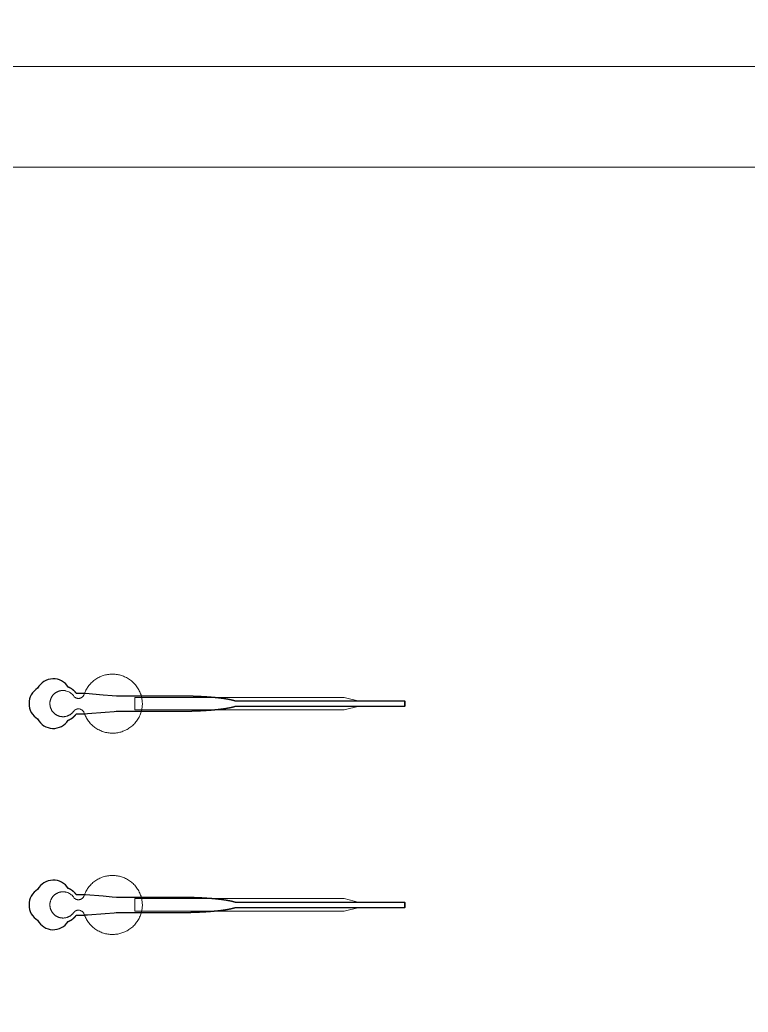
# Model space of a CAD drawing. Header units: inches. Extents: x -52997 to 52003, y -52254 to 52746.
# Drawn here: x 4016 to 11251, y 22476 to 32335 of the extents above; entities that cross this region are included whole.
import ezdxf

# ---------------------------------------------------------------- set-up
doc = ezdxf.new("R2010")
doc.units = ezdxf.units.IN
doc.header["$MEASUREMENT"] = 0
doc.layers.add('1', color=1, linetype='Continuous')
doc.layers.add('2', color=140, linetype='Continuous', lineweight=0)
doc.layers.add('3', color=90, linetype='Continuous', lineweight=0)

msp = doc.modelspace()

# ---------------------------------------------------------------- linework, layer by layer
at = {"layer": '1'}
for points in [[(-16283.4, -47485.7), (0, -47485.7), (16283.4, -47485.7, 5.999107)], [(-16250, -47285.7), (0, -47285.7), (16250, -47285.7, 5.986812)], [(-13685.8, -45485.7), (0, -45485.7), (13685.8, -45485.7, 6.794322)], [(4496.9, 25377.2), (4497.2, 25377.3), (4498.1, 25377.6), (4498.9, 25378), (4499.7, 25378.3), (4500.6, 25378.6), (4501.4, 25379), (4502.3, 25379.4), (4503.1, 25379.7), (4504, 25380.1), (4504.8, 25380.5), (4505.7, 25380.8), (4506.6, 25381.2), (4507.4, 25381.6), (4508.3, 25382), (4509.1, 25382.4), (4510, 25382.8), (4510.8, 25383.3), (4511.7, 25383.7), (4512.6, 25384.1), (4513.4, 25384.5), (4514.3, 25385), (4515.1, 25385.4), (4516, 25385.9), (4516.8, 25386.3), (4517.7, 25386.8), (4518.6, 25387.3), (4519.4, 25387.8), (4520.3, 25388.2), (4521.1, 25388.7), (4522, 25389.2), (4522.8, 25389.7), (4523.7, 25390.2), (4524.5, 25390.8), (4525.4, 25391.3), (4526.2, 25391.8), (4527.1, 25392.3), (4527.9, 25392.9), (4528.8, 25393.4), (4529.6, 25393.9), (4530.5, 25394.5), (4531.3, 25395.1), (4532.1, 25395.6), (4533, 25396.2), (4533.8, 25396.8), (4534.6, 25397.3), (4535.5, 25397.9), (4536.3, 25398.5), (4537.1, 25399.1), (4537.9, 25399.7), (4538.8, 25400.3), (4539.6, 25400.9), (4540.4, 25401.5), (4541.2, 25402.2), (4542, 25402.8), (4542.8, 25403.4), (4543.6, 25404), (4544.4, 25404.7), (4545.2, 25405.3), (4546, 25406), (4546.8, 25406.6), (4547.6, 25407.3), (4548.4, 25407.9), (4549.1, 25408.6), (4549.9, 25409.3), (4550.7, 25409.9), (4551.4, 25410.6), (4552.2, 25411.3), (4553, 25412), (4553.7, 25412.7), (4554.5, 25413.4), (4555.2, 25414), (4555.9, 25414.7), (4556.7, 25415.4), (4557.4, 25416.2), (4558.1, 25416.9), (4558.8, 25417.6), (4559.6, 25418.3), (4560.3, 25419), (4561, 25419.7), (4561.7, 25420.5), (4562.4, 25421.2), (4563.1, 25421.9), (4563.7, 25422.6), (4564.4, 25423.4), (4565.1, 25424.1), (4565.8, 25424.9), (4566.4, 25425.6), (4567.1, 25426.3), (4567.7, 25427.1), (4568.4, 25427.8), (4569, 25428.6), (4569.6, 25429.3), (4570.3, 25430.1), (4570.9, 25430.8), (4571.5, 25431.6), (4572.1, 25432.4), (4572.7, 25433.1), (4573.3, 25433.9), (4573.9, 25434.7), (4574.5, 25435.4), (4575.1, 25436.2), (4575.6, 25436.9), (4576.2, 25437.7), (4576.8, 25438.5), (4577.3, 25439.3), (4577.9, 25440), (4578.4, 25440.8), (4622, 25440.8), (4643.8, 25440.8), (4654.7, 25440.8), (4657.4, 25440.8), (4658.8, 25440.8), (4658.8, 25440.8), (4658.8, 25440.8), (4658.8, 25440.8), (4658.8, 25440.8), (4658.9, 25440.8), (4659, 25440.8), (4659.3, 25440.8), (4660, 25440.9), (4661.4, 25441), (4664.1, 25441.2), (4686.2, 25442.9), (4862.9, 25456.4), (4951.2, 25463.2), (4973.3, 25464.9), (4984.3, 25465.8), (4984.6, 25465.8), (4984.7, 25465.8), (4984.8, 25465.8), (4984.8, 25465.8), (4984.9, 25465.8), (4985.3, 25465.8), (5245.8, 25465.8), (5252.1, 25465.8), (5264.6, 25465.8), (5365.1, 25465.8), (5566.2, 25465.8), (5578.7, 25465.8), (5585, 25465.8), (5588.1, 25465.8), (5589.7, 25465.8), (5590.1, 25465.8), (5590.3, 25465.8), (5590.4, 25465.8), (5590.5, 25465.8), (5590.5, 25465.8), (5590.5, 25465.8), (5591.1, 25465.8), (5595.7, 25465.8), (5600.3, 25465.8), (5604.9, 25465.8), (5609.5, 25465.8), (5614.2, 25465.9), (5618.8, 25465.9), (5623.5, 25465.9), (5628.2, 25465.9), (5632.8, 25466), (5637.6, 25466), (5642.3, 25466.1), (5647, 25466.1), (5651.7, 25466.2), (5656.5, 25466.3), (5661.2, 25466.3), (5666, 25466.4), (5670.7, 25466.5), (5675.5, 25466.6), (5680.3, 25466.6), (5685.1, 25466.7), (5689.9, 25466.8), (5694.7, 25466.9), (5699.5, 25467), (5704.3, 25467.2), (5709.1, 25467.3), (5713.9, 25467.4), (5718.8, 25467.5), (5723.6, 25467.7), (5728.4, 25467.8), (5733.3, 25468), (5738.1, 25468.1), (5742.9, 25468.3), (5747.8, 25468.4), (5752.6, 25468.6), (5757.4, 25468.8), (5762.2, 25468.9), (5767.1, 25469.1), (5771.9, 25469.3), (5776.7, 25469.5), (5781.5, 25469.7), (5786.4, 25469.9), (5791.2, 25470.1), (5796, 25470.3), (5800.8, 25470.6), (5805.6, 25470.8), (5810.3, 25471), (5815.1, 25471.3), (5819.9, 25471.5), (5824.7, 25471.7), (5829.4, 25472), (5834.1, 25472.3), (5838.9, 25472.5), (5843.6, 25472.8), (5848.3, 25473.1), (5853, 25473.4), (5857.7, 25473.6), (5862.3, 25473.9), (5867, 25474.2), (5871.6, 25474.5), (5876.3, 25474.8), (5880.9, 25475.2), (5885.5, 25475.5), (5890, 25475.8), (5892.3, 25476), (5894.6, 25476.1), (5896.9, 25476.3), (5899.1, 25476.5), (5901.4, 25476.7), (5903.6, 25476.8), (5905.9, 25477), (5908.1, 25477.2), (5910.4, 25477.3), (5912.6, 25477.5), (5914.8, 25477.7), (5917.1, 25477.9), (5919.3, 25478.1), (5921.5, 25478.2), (5923.7, 25478.4), (5925.9, 25478.6), (5928.1, 25478.8), (5930.3, 25479), (5932.5, 25479.2), (5934.7, 25479.4), (5936.9, 25479.6), (5939, 25479.7), (5941.2, 25479.9), (5943.3, 25480.1), (5945.5, 25480.3), (5947.6, 25480.5), (5949.8, 25480.7), (5951.9, 25480.9), (5954, 25481.1), (5956.1, 25481.3), (5958.3, 25481.5), (5960.4, 25481.7), (5962.5, 25481.9), (5964.6, 25482.2), (5966.6, 25482.4), (5968.7, 25482.6), (5970.8, 25482.8), (5972.8, 25483), (5974.9, 25483.2), (5977, 25483.4), (5979, 25483.6), (5981, 25483.9), (5983.1, 25484.1), (5985.1, 25484.3), (5987.1, 25484.5), (5989.1, 25484.7), (5991.1, 25485), (5993.1, 25485.2), (5995.1, 25485.4), (5997, 25485.6), (5999, 25485.9), (6001, 25486.1), (6002.9, 25486.3), (6004.8, 25486.6), (6006.8, 25486.8), (6008.7, 25487), (6010.6, 25487.3), (6012.5, 25487.5), (6014.4, 25487.7), (6016.3, 25488), (6018.2, 25488.2), (6020.1, 25488.4), (6021.9, 25488.7), (6023.8, 25488.9), (6025.6, 25489.2), (6027.5, 25489.4), (6029.3, 25489.6), (6031.1, 25489.9), (6032.9, 25490.1), (6034.7, 25490.4), (6036.5, 25490.6), (6038.3, 25490.9), (6040.1, 25491.1), (6041.9, 25491.4), (6043.6, 25491.6), (6045.4, 25491.9), (6047.1, 25492.1), (6048.8, 25492.4), (6050.6, 25492.7), (6052.3, 25492.9), (6054, 25493.2), (6055.7, 25493.4), (6057.3, 25493.7), (6059, 25493.9), (6060.7, 25494.2), (6062.3, 25494.5), (6064, 25494.7), (6065.6, 25495), (6067.2, 25495.3), (6068.8, 25495.5), (6070.4, 25495.8), (6072, 25496.1), (6073.6, 25496.3), (6075.2, 25496.6), (6076.8, 25496.9), (6078.3, 25497.1), (6079.9, 25497.4), (6081.4, 25497.7), (6082.9, 25497.9), (6084.4, 25498.2), (6085.9, 25498.5), (6087.4, 25498.8), (6088.9, 25499), (6090.4, 25499.3), (6091.8, 25499.6), (6093.3, 25499.9), (6094.7, 25500.1), (6096.2, 25500.4), (6097.6, 25500.7), (6099, 25501), (6100.4, 25501.3), (6101.8, 25501.5), (6103.1, 25501.8), (6104.5, 25502.1), (6105.9, 25502.4), (6107.2, 25502.7), (6108.5, 25503), (6109.9, 25503.2), (6111.2, 25503.5), (6112.5, 25503.8), (6113.8, 25504.1), (6115, 25504.4), (6116.3, 25504.7), (6117.6, 25505), (6118.8, 25505.3), (6120.1, 25505.5), (6121.3, 25505.8), (6122.5, 25506.1), (6123.7, 25506.4), (6124.9, 25506.7), (6126.1, 25507), (6127.2, 25507.3), (6128.4, 25507.6), (6129.5, 25507.9), (6130.7, 25508.2), (6131.8, 25508.5), (6132.9, 25508.7), (6134, 25509), (6135.1, 25509.3), (6136.2, 25509.6), (6137.3, 25509.9), (6138.3, 25510.2), (6139.4, 25510.5), (6140.4, 25510.8), (6141.5, 25511.1), (6142.5, 25511.4), (6143.5, 25511.7), (6144.5, 25512), (6145.5, 25512.3), (6146.4, 25512.6), (6147.4, 25512.9), (6148.3, 25513.2), (6149.3, 25513.5), (6150.2, 25513.8), (6151.1, 25514.1), (6152, 25514.4), (6152.9, 25514.7), (6153.8, 25515), (6154.7, 25515.3), (6156.1, 25515.8), (7841.7, 25515.6), (7841.7, 25565.8), (6156.2, 25565.8), (6155.9, 25565.9), (6155, 25566.2), (6154.2, 25566.5), (6153.3, 25566.8), (6152.4, 25567.1), (6151.5, 25567.4), (6150.6, 25567.7), (6149.6, 25568), (6148.7, 25568.3), (6147.7, 25568.6), (6146.8, 25568.9), (6145.8, 25569.2), (6144.8, 25569.5), (6143.8, 25569.8), (6142.8, 25570.1), (6141.8, 25570.4), (6140.8, 25570.7), (6139.7, 25571), (6138.7, 25571.3), (6137.6, 25571.6), (6136.6, 25571.9), (6135.5, 25572.2), (6134.4, 25572.5), (6133.3, 25572.8), (6132.2, 25573), (6131, 25573.3), (6129.9, 25573.6), (6128.8, 25573.9), (6127.6, 25574.2), (6126.4, 25574.5), (6125.2, 25574.8), (6124.1, 25575.1), (6122.8, 25575.4), (6121.6, 25575.7), (6120.4, 25576), (6119.2, 25576.3), (6117.9, 25576.5), (6116.7, 25576.8), (6115.4, 25577.1), (6114.1, 25577.4), (6112.8, 25577.7), (6111.5, 25578), (6110.2, 25578.3), (6108.9, 25578.6), (6107.6, 25578.8), (6106.2, 25579.1), (6104.9, 25579.4), (6103.5, 25579.7), (6102.1, 25580), (6100.7, 25580.3), (6099.3, 25580.5), (6097.9, 25580.8), (6096.5, 25581.1), (6095.1, 25581.4), (6093.6, 25581.7), (6092.2, 25581.9), (6090.7, 25582.2), (6089.3, 25582.5), (6087.8, 25582.8), (6086.3, 25583), (6084.8, 25583.3), (6083.3, 25583.6), (6081.7, 25583.9), (6080.2, 25584.1), (6078.7, 25584.4), (6077.1, 25584.7), (6075.6, 25584.9), (6074, 25585.2), (6072.4, 25585.5), (6070.8, 25585.7), (6069.2, 25586), (6067.6, 25586.3), (6066, 25586.5), (6064.3, 25586.8), (6062.7, 25587.1), (6061, 25587.3), (6059.4, 25587.6), (6057.7, 25587.9), (6056, 25588.1), (6054.3, 25588.4), (6052.6, 25588.6), (6050.9, 25588.9), (6049.2, 25589.1), (6047.5, 25589.4), (6045.7, 25589.7), (6044, 25589.9), (6042.2, 25590.2), (6040.5, 25590.4), (6038.7, 25590.7), (6036.9, 25590.9), (6035.1, 25591.2), (6033.3, 25591.4), (6031.5, 25591.6), (6029.7, 25591.9), (6027.8, 25592.1), (6026, 25592.4), (6024.2, 25592.6), (6022.3, 25592.9), (6020.4, 25593.1), (6018.6, 25593.3), (6016.7, 25593.6), (6014.8, 25593.8), (6012.9, 25594.1), (6011, 25594.3), (6009.1, 25594.5), (6007.2, 25594.8), (6005.2, 25595), (6003.3, 25595.2), (6001.3, 25595.5), (5999.4, 25595.7), (5997.4, 25595.9), (5995.5, 25596.1), (5993.5, 25596.4), (5991.5, 25596.6), (5989.5, 25596.8), (5987.5, 25597), (5985.5, 25597.2), (5983.5, 25597.5), (5981.5, 25597.7), (5979.4, 25597.9), (5977.4, 25598.1), (5975.3, 25598.3), (5973.3, 25598.5), (5971.2, 25598.8), (5969.2, 25599), (5967.1, 25599.2), (5965, 25599.4), (5962.9, 25599.6), (5960.8, 25599.8), (5958.7, 25600), (5956.6, 25600.2), (5954.5, 25600.4), (5952.4, 25600.6), (5950.3, 25600.8), (5948.1, 25601), (5946, 25601.2), (5943.8, 25601.4), (5941.7, 25601.6), (5939.5, 25601.8), (5937.4, 25602), (5935.2, 25602.2), (5933, 25602.4), (5930.8, 25602.6), (5928.6, 25602.8), (5926.4, 25602.9), (5924.3, 25603.1), (5922, 25603.3), (5919.8, 25603.5), (5917.6, 25603.7), (5915.4, 25603.8), (5913.2, 25604), (5910.9, 25604.2), (5908.7, 25604.4), (5906.5, 25604.6), (5904.2, 25604.7), (5902, 25604.9), (5899.7, 25605.1), (5897.5, 25605.2), (5895.2, 25605.4), (5892.9, 25605.6), (5888.4, 25605.9), (5883.8, 25606.2), (5879.2, 25606.5), (5874.6, 25606.9), (5870, 25607.2), (5865.4, 25607.5), (5860.7, 25607.8), (5856.1, 25608), (5851.4, 25608.3), (5846.7, 25608.6), (5842, 25608.9), (5837.3, 25609.2), (5832.6, 25609.4), (5827.9, 25609.7), (5823.1, 25609.9), (5818.4, 25610.2), (5813.6, 25610.4), (5808.9, 25610.7), (5804.1, 25610.9), (5799.3, 25611.1), (5794.5, 25611.3), (5789.8, 25611.5), (5785, 25611.7), (5780.2, 25611.9), (5775.4, 25612.1), (5770.6, 25612.3), (5765.8, 25612.5), (5761, 25612.7), (5756.2, 25612.9), (5751.3, 25613.1), (5746.5, 25613.2), (5741.7, 25613.4), (5736.9, 25613.5), (5732.1, 25613.7), (5727.3, 25613.8), (5722.5, 25614), (5717.7, 25614.1), (5712.9, 25614.2), (5708.1, 25614.3), (5703.3, 25614.5), (5698.5, 25614.6), (5693.8, 25614.7), (5689, 25614.8), (5684.2, 25614.9), (5679.5, 25615), (5674.7, 25615.1), (5670, 25615.1), (5665.2, 25615.2), (5660.5, 25615.3), (5655.8, 25615.4), (5651.1, 25615.4), (5646.4, 25615.5), (5641.7, 25615.5), (5637, 25615.6), (5632.3, 25615.6), (5627.7, 25615.7), (5623, 25615.7), (5618.4, 25615.7), (5613.8, 25615.7), (5609.1, 25615.8), (5604.5, 25615.8), (5602.3, 25615.8), (5601.7, 25615.8), (5601.4, 25615.8), (5601.3, 25615.8), (5601.1, 25615.8), (5599.5, 25615.8), (5593.1, 25615.8), (5580.3, 25615.8), (5529.4, 25615.8), (5325.4, 25615.8), (5274.4, 25615.8), (5248.9, 25615.8), (5242.6, 25615.8), (5241, 25615.8), (4985.2, 25615.8), (4984.8, 25615.8), (4984.8, 25615.8), (4984.7, 25615.8), (4984.7, 25615.8), (4984.6, 25615.8), (4984.3, 25615.8), (4982.9, 25615.9), (4977.4, 25616.3), (4933.2, 25619.7), (4844.9, 25626.5), (4668.2, 25640.1), (4662.7, 25640.5), (4659.9, 25640.7), (4659.3, 25640.8), (4658.9, 25640.8), (4658.9, 25640.8), (4658.8, 25640.8), (4658.8, 25640.8), (4658.8, 25640.8), (4658.8, 25640.8), (4658.8, 25640.8), (4658.4, 25640.8), (4655.7, 25640.8), (4650.3, 25640.8), (4639.4, 25640.8), (4617.6, 25640.8), (4595.8, 25640.8), (4584.9, 25640.8), (4579.4, 25640.8), (4578.7, 25640.8), (4578.6, 25640.8), (4578.5, 25640.8), (4578.4, 25640.8), (4578.4, 25640.8), (4578.4, 25640.8), (4578.4, 25640.8), (4578, 25641.4), (4577.2, 25642.5), (4576.4, 25643.6), (4575.6, 25644.7), (4574.7, 25645.9), (4573.9, 25647), (4573, 25648.1), (4572.2, 25649.2), (4571.3, 25650.3), (4570.4, 25651.4), (4569.5, 25652.5), (4568.5, 25653.6), (4567.6, 25654.7), (4566.6, 25655.8), (4565.7, 25656.9), (4564.7, 25658), (4563.7, 25659.1), (4562.7, 25660.2), (4561.7, 25661.2), (4560.7, 25662.3), (4559.6, 25663.4), (4558.6, 25664.4), (4557.5, 25665.5), (4556.4, 25666.5), (4555.3, 25667.6), (4554.2, 25668.6), (4553.1, 25669.6), (4552, 25670.6), (4550.9, 25671.6), (4549.7, 25672.6), (4548.6, 25673.6), (4547.4, 25674.6), (4546.2, 25675.6), (4545, 25676.6), (4543.8, 25677.5), (4542.6, 25678.5), (4541.4, 25679.4), (4540.2, 25680.4), (4538.9, 25681.3), (4537.7, 25682.2), (4536.4, 25683.1), (4535.2, 25684), (4533.9, 25684.9), (4532.6, 25685.8), (4531.3, 25686.7), (4530, 25687.5), (4528.7, 25688.4), (4527.4, 25689.2), (4526, 25690), (4524.7, 25690.8), (4523.4, 25691.6), (4522, 25692.4), (4520.7, 25693.2), (4519.3, 25694), (4517.9, 25694.7), (4516.5, 25695.5), (4515.2, 25696.2), (4513.8, 25696.9), (4512.4, 25697.6), (4511, 25698.3), (4509.6, 25699), (4508.2, 25699.7), (4506.7, 25700.3), (4505.3, 25700.9), (4503.9, 25701.6), (4502.5, 25702.2), (4501.1, 25702.8), (4499.6, 25703.3), (4498.2, 25703.9), (4497, 25704.4, 0.576044), (4192.4, 25695.1, 0.560065), (4192.4, 25388.6, 0.578435)], [(4496.9, 23377.2), (4497.2, 23377.3), (4498.1, 23377.6), (4498.9, 23378), (4499.7, 23378.3), (4500.6, 23378.6), (4501.4, 23379), (4502.3, 23379.4), (4503.1, 23379.7), (4504, 23380.1), (4504.8, 23380.5), (4505.7, 23380.8), (4506.6, 23381.2), (4507.4, 23381.6), (4508.3, 23382), (4509.1, 23382.4), (4510, 23382.8), (4510.8, 23383.3), (4511.7, 23383.7), (4512.6, 23384.1), (4513.4, 23384.5), (4514.3, 23385), (4515.1, 23385.4), (4516, 23385.9), (4516.8, 23386.3), (4517.7, 23386.8), (4518.6, 23387.3), (4519.4, 23387.8), (4520.3, 23388.2), (4521.1, 23388.7), (4522, 23389.2), (4522.8, 23389.7), (4523.7, 23390.2), (4524.5, 23390.8), (4525.4, 23391.3), (4526.2, 23391.8), (4527.1, 23392.3), (4527.9, 23392.9), (4528.8, 23393.4), (4529.6, 23393.9), (4530.5, 23394.5), (4531.3, 23395.1), (4532.1, 23395.6), (4533, 23396.2), (4533.8, 23396.8), (4534.6, 23397.3), (4535.5, 23397.9), (4536.3, 23398.5), (4537.1, 23399.1), (4537.9, 23399.7), (4538.8, 23400.3), (4539.6, 23400.9), (4540.4, 23401.5), (4541.2, 23402.2), (4542, 23402.8), (4542.8, 23403.4), (4543.6, 23404), (4544.4, 23404.7), (4545.2, 23405.3), (4546, 23406), (4546.8, 23406.6), (4547.6, 23407.3), (4548.4, 23407.9), (4549.1, 23408.6), (4549.9, 23409.3), (4550.7, 23409.9), (4551.4, 23410.6), (4552.2, 23411.3), (4553, 23412), (4553.7, 23412.7), (4554.5, 23413.4), (4555.2, 23414), (4555.9, 23414.7), (4556.7, 23415.4), (4557.4, 23416.2), (4558.1, 23416.9), (4558.8, 23417.6), (4559.6, 23418.3), (4560.3, 23419), (4561, 23419.7), (4561.7, 23420.5), (4562.4, 23421.2), (4563.1, 23421.9), (4563.7, 23422.6), (4564.4, 23423.4), (4565.1, 23424.1), (4565.8, 23424.9), (4566.4, 23425.6), (4567.1, 23426.3), (4567.7, 23427.1), (4568.4, 23427.8), (4569, 23428.6), (4569.6, 23429.3), (4570.3, 23430.1), (4570.9, 23430.8), (4571.5, 23431.6), (4572.1, 23432.4), (4572.7, 23433.1), (4573.3, 23433.9), (4573.9, 23434.7), (4574.5, 23435.4), (4575.1, 23436.2), (4575.6, 23436.9), (4576.2, 23437.7), (4576.8, 23438.5), (4577.3, 23439.3), (4577.9, 23440), (4578.4, 23440.8), (4622, 23440.8), (4643.8, 23440.8), (4654.7, 23440.8), (4657.4, 23440.8), (4658.8, 23440.8), (4658.8, 23440.8), (4658.8, 23440.8), (4658.8, 23440.8), (4658.8, 23440.8), (4658.9, 23440.8), (4659, 23440.8), (4659.3, 23440.8), (4660, 23440.9), (4661.4, 23441), (4664.1, 23441.2), (4686.2, 23442.9), (4862.9, 23456.4), (4951.2, 23463.2), (4973.3, 23464.9), (4984.3, 23465.8), (4984.6, 23465.8), (4984.7, 23465.8), (4984.8, 23465.8), (4984.8, 23465.8), (4984.9, 23465.8), (4985.3, 23465.8), (5245.8, 23465.8), (5252.1, 23465.8), (5264.6, 23465.8), (5365.1, 23465.8), (5566.2, 23465.8), (5578.7, 23465.8), (5585, 23465.8), (5588.1, 23465.8), (5589.7, 23465.8), (5590.1, 23465.8), (5590.3, 23465.8), (5590.4, 23465.8), (5590.5, 23465.8), (5590.5, 23465.8), (5590.5, 23465.8), (5591.1, 23465.8), (5595.7, 23465.8), (5600.3, 23465.8), (5604.9, 23465.8), (5609.5, 23465.8), (5614.2, 23465.9), (5618.8, 23465.9), (5623.5, 23465.9), (5628.2, 23465.9), (5632.8, 23466), (5637.6, 23466), (5642.3, 23466.1), (5647, 23466.1), (5651.7, 23466.2), (5656.5, 23466.3), (5661.2, 23466.3), (5666, 23466.4), (5670.7, 23466.5), (5675.5, 23466.6), (5680.3, 23466.6), (5685.1, 23466.7), (5689.9, 23466.8), (5694.7, 23466.9), (5699.5, 23467), (5704.3, 23467.2), (5709.1, 23467.3), (5713.9, 23467.4), (5718.8, 23467.5), (5723.6, 23467.7), (5728.4, 23467.8), (5733.3, 23468), (5738.1, 23468.1), (5742.9, 23468.3), (5747.8, 23468.4), (5752.6, 23468.6), (5757.4, 23468.8), (5762.2, 23468.9), (5767.1, 23469.1), (5771.9, 23469.3), (5776.7, 23469.5), (5781.5, 23469.7), (5786.4, 23469.9), (5791.2, 23470.1), (5796, 23470.3), (5800.8, 23470.6), (5805.6, 23470.8), (5810.3, 23471), (5815.1, 23471.3), (5819.9, 23471.5), (5824.7, 23471.7), (5829.4, 23472), (5834.1, 23472.3), (5838.9, 23472.5), (5843.6, 23472.8), (5848.3, 23473.1), (5853, 23473.4), (5857.7, 23473.6), (5862.3, 23473.9), (5867, 23474.2), (5871.6, 23474.5), (5876.3, 23474.8), (5880.9, 23475.2), (5885.5, 23475.5), (5890, 23475.8), (5892.3, 23476), (5894.6, 23476.1), (5896.9, 23476.3), (5899.1, 23476.5), (5901.4, 23476.7), (5903.6, 23476.8), (5905.9, 23477), (5908.1, 23477.2), (5910.4, 23477.3), (5912.6, 23477.5), (5914.8, 23477.7), (5917.1, 23477.9), (5919.3, 23478.1), (5921.5, 23478.2), (5923.7, 23478.4), (5925.9, 23478.6), (5928.1, 23478.8), (5930.3, 23479), (5932.5, 23479.2), (5934.7, 23479.4), (5936.9, 23479.6), (5939, 23479.7), (5941.2, 23479.9), (5943.3, 23480.1), (5945.5, 23480.3), (5947.6, 23480.5), (5949.8, 23480.7), (5951.9, 23480.9), (5954, 23481.1), (5956.1, 23481.3), (5958.3, 23481.5), (5960.4, 23481.7), (5962.5, 23481.9), (5964.6, 23482.2), (5966.6, 23482.4), (5968.7, 23482.6), (5970.8, 23482.8), (5972.8, 23483), (5974.9, 23483.2), (5977, 23483.4), (5979, 23483.6), (5981, 23483.9), (5983.1, 23484.1), (5985.1, 23484.3), (5987.1, 23484.5), (5989.1, 23484.7), (5991.1, 23485), (5993.1, 23485.2), (5995.1, 23485.4), (5997, 23485.6), (5999, 23485.9), (6001, 23486.1), (6002.9, 23486.3), (6004.8, 23486.6), (6006.8, 23486.8), (6008.7, 23487), (6010.6, 23487.3), (6012.5, 23487.5), (6014.4, 23487.7), (6016.3, 23488), (6018.2, 23488.2), (6020.1, 23488.4), (6021.9, 23488.7), (6023.8, 23488.9), (6025.6, 23489.2), (6027.5, 23489.4), (6029.3, 23489.6), (6031.1, 23489.9), (6032.9, 23490.1), (6034.7, 23490.4), (6036.5, 23490.6), (6038.3, 23490.9), (6040.1, 23491.1), (6041.9, 23491.4), (6043.6, 23491.6), (6045.4, 23491.9), (6047.1, 23492.1), (6048.8, 23492.4), (6050.6, 23492.7), (6052.3, 23492.9), (6054, 23493.2), (6055.7, 23493.4), (6057.3, 23493.7), (6059, 23493.9), (6060.7, 23494.2), (6062.3, 23494.5), (6064, 23494.7), (6065.6, 23495), (6067.2, 23495.3), (6068.8, 23495.5), (6070.4, 23495.8), (6072, 23496.1), (6073.6, 23496.3), (6075.2, 23496.6), (6076.8, 23496.9), (6078.3, 23497.1), (6079.9, 23497.4), (6081.4, 23497.7), (6082.9, 23497.9), (6084.4, 23498.2), (6085.9, 23498.5), (6087.4, 23498.8), (6088.9, 23499), (6090.4, 23499.3), (6091.8, 23499.6), (6093.3, 23499.9), (6094.7, 23500.1), (6096.2, 23500.4), (6097.6, 23500.7), (6099, 23501), (6100.4, 23501.3), (6101.8, 23501.5), (6103.1, 23501.8), (6104.5, 23502.1), (6105.9, 23502.4), (6107.2, 23502.7), (6108.5, 23503), (6109.9, 23503.2), (6111.2, 23503.5), (6112.5, 23503.8), (6113.8, 23504.1), (6115, 23504.4), (6116.3, 23504.7), (6117.6, 23505), (6118.8, 23505.3), (6120.1, 23505.5), (6121.3, 23505.8), (6122.5, 23506.1), (6123.7, 23506.4), (6124.9, 23506.7), (6126.1, 23507), (6127.2, 23507.3), (6128.4, 23507.6), (6129.5, 23507.9), (6130.7, 23508.2), (6131.8, 23508.5), (6132.9, 23508.7), (6134, 23509), (6135.1, 23509.3), (6136.2, 23509.6), (6137.3, 23509.9), (6138.3, 23510.2), (6139.4, 23510.5), (6140.4, 23510.8), (6141.5, 23511.1), (6142.5, 23511.4), (6143.5, 23511.7), (6144.5, 23512), (6145.5, 23512.3), (6146.4, 23512.6), (6147.4, 23512.9), (6148.3, 23513.2), (6149.3, 23513.5), (6150.2, 23513.8), (6151.1, 23514.1), (6152, 23514.4), (6152.9, 23514.7), (6153.8, 23515), (6154.7, 23515.3), (6156.1, 23515.8), (7841.7, 23515.6), (7841.7, 23565.8), (6156.2, 23565.8), (6155.9, 23565.9), (6155, 23566.2), (6154.2, 23566.5), (6153.3, 23566.8), (6152.4, 23567.1), (6151.5, 23567.4), (6150.6, 23567.7), (6149.6, 23568), (6148.7, 23568.3), (6147.7, 23568.6), (6146.8, 23568.9), (6145.8, 23569.2), (6144.8, 23569.5), (6143.8, 23569.8), (6142.8, 23570.1), (6141.8, 23570.4), (6140.8, 23570.7), (6139.7, 23571), (6138.7, 23571.3), (6137.6, 23571.6), (6136.6, 23571.9), (6135.5, 23572.2), (6134.4, 23572.5), (6133.3, 23572.8), (6132.2, 23573), (6131, 23573.3), (6129.9, 23573.6), (6128.8, 23573.9), (6127.6, 23574.2), (6126.4, 23574.5), (6125.2, 23574.8), (6124.1, 23575.1), (6122.8, 23575.4), (6121.6, 23575.7), (6120.4, 23576), (6119.2, 23576.3), (6117.9, 23576.5), (6116.7, 23576.8), (6115.4, 23577.1), (6114.1, 23577.4), (6112.8, 23577.7), (6111.5, 23578), (6110.2, 23578.3), (6108.9, 23578.6), (6107.6, 23578.8), (6106.2, 23579.1), (6104.9, 23579.4), (6103.5, 23579.7), (6102.1, 23580), (6100.7, 23580.3), (6099.3, 23580.5), (6097.9, 23580.8), (6096.5, 23581.1), (6095.1, 23581.4), (6093.6, 23581.7), (6092.2, 23581.9), (6090.7, 23582.2), (6089.3, 23582.5), (6087.8, 23582.8), (6086.3, 23583), (6084.8, 23583.3), (6083.3, 23583.6), (6081.7, 23583.9), (6080.2, 23584.1), (6078.7, 23584.4), (6077.1, 23584.7), (6075.6, 23584.9), (6074, 23585.2), (6072.4, 23585.5), (6070.8, 23585.7), (6069.2, 23586), (6067.6, 23586.3), (6066, 23586.5), (6064.3, 23586.8), (6062.7, 23587.1), (6061, 23587.3), (6059.4, 23587.6), (6057.7, 23587.9), (6056, 23588.1), (6054.3, 23588.4), (6052.6, 23588.6), (6050.9, 23588.9), (6049.2, 23589.1), (6047.5, 23589.4), (6045.7, 23589.7), (6044, 23589.9), (6042.2, 23590.2), (6040.5, 23590.4), (6038.7, 23590.7), (6036.9, 23590.9), (6035.1, 23591.2), (6033.3, 23591.4), (6031.5, 23591.6), (6029.7, 23591.9), (6027.8, 23592.1), (6026, 23592.4), (6024.2, 23592.6), (6022.3, 23592.9), (6020.4, 23593.1), (6018.6, 23593.3), (6016.7, 23593.6), (6014.8, 23593.8), (6012.9, 23594.1), (6011, 23594.3), (6009.1, 23594.5), (6007.2, 23594.8), (6005.2, 23595), (6003.3, 23595.2), (6001.3, 23595.5), (5999.4, 23595.7), (5997.4, 23595.9), (5995.5, 23596.1), (5993.5, 23596.4), (5991.5, 23596.6), (5989.5, 23596.8), (5987.5, 23597), (5985.5, 23597.2), (5983.5, 23597.5), (5981.5, 23597.7), (5979.4, 23597.9), (5977.4, 23598.1), (5975.3, 23598.3), (5973.3, 23598.5), (5971.2, 23598.8), (5969.2, 23599), (5967.1, 23599.2), (5965, 23599.4), (5962.9, 23599.6), (5960.8, 23599.8), (5958.7, 23600), (5956.6, 23600.2), (5954.5, 23600.4), (5952.4, 23600.6), (5950.3, 23600.8), (5948.1, 23601), (5946, 23601.2), (5943.8, 23601.4), (5941.7, 23601.6), (5939.5, 23601.8), (5937.4, 23602), (5935.2, 23602.2), (5933, 23602.4), (5930.8, 23602.6), (5928.6, 23602.8), (5926.4, 23602.9), (5924.3, 23603.1), (5922, 23603.3), (5919.8, 23603.5), (5917.6, 23603.7), (5915.4, 23603.8), (5913.2, 23604), (5910.9, 23604.2), (5908.7, 23604.4), (5906.5, 23604.6), (5904.2, 23604.7), (5902, 23604.9), (5899.7, 23605.1), (5897.5, 23605.2), (5895.2, 23605.4), (5892.9, 23605.6), (5888.4, 23605.9), (5883.8, 23606.2), (5879.2, 23606.5), (5874.6, 23606.9), (5870, 23607.2), (5865.4, 23607.5), (5860.7, 23607.8), (5856.1, 23608), (5851.4, 23608.3), (5846.7, 23608.6), (5842, 23608.9), (5837.3, 23609.2), (5832.6, 23609.4), (5827.9, 23609.7), (5823.1, 23609.9), (5818.4, 23610.2), (5813.6, 23610.4), (5808.9, 23610.7), (5804.1, 23610.9), (5799.3, 23611.1), (5794.5, 23611.3), (5789.8, 23611.5), (5785, 23611.7), (5780.2, 23611.9), (5775.4, 23612.1), (5770.6, 23612.3), (5765.8, 23612.5), (5761, 23612.7), (5756.2, 23612.9), (5751.3, 23613.1), (5746.5, 23613.2), (5741.7, 23613.4), (5736.9, 23613.5), (5732.1, 23613.7), (5727.3, 23613.8), (5722.5, 23614), (5717.7, 23614.1), (5712.9, 23614.2), (5708.1, 23614.3), (5703.3, 23614.5), (5698.5, 23614.6), (5693.8, 23614.7), (5689, 23614.8), (5684.2, 23614.9), (5679.5, 23615), (5674.7, 23615.1), (5670, 23615.1), (5665.2, 23615.2), (5660.5, 23615.3), (5655.8, 23615.4), (5651.1, 23615.4), (5646.4, 23615.5), (5641.7, 23615.5), (5637, 23615.6), (5632.3, 23615.6), (5627.7, 23615.7), (5623, 23615.7), (5618.4, 23615.7), (5613.8, 23615.7), (5609.1, 23615.8), (5604.5, 23615.8), (5602.3, 23615.8), (5601.7, 23615.8), (5601.4, 23615.8), (5601.3, 23615.8), (5601.1, 23615.8), (5599.5, 23615.8), (5593.1, 23615.8), (5580.3, 23615.8), (5529.4, 23615.8), (5325.4, 23615.8), (5274.4, 23615.8), (5248.9, 23615.8), (5242.6, 23615.8), (5241, 23615.8), (4985.2, 23615.8), (4984.8, 23615.8), (4984.8, 23615.8), (4984.7, 23615.8), (4984.7, 23615.8), (4984.6, 23615.8), (4984.3, 23615.8), (4982.9, 23615.9), (4977.4, 23616.3), (4933.2, 23619.7), (4844.9, 23626.5), (4668.2, 23640.1), (4662.7, 23640.5), (4659.9, 23640.7), (4659.3, 23640.8), (4658.9, 23640.8), (4658.9, 23640.8), (4658.8, 23640.8), (4658.8, 23640.8), (4658.8, 23640.8), (4658.8, 23640.8), (4658.8, 23640.8), (4658.4, 23640.8), (4655.7, 23640.8), (4650.3, 23640.8), (4639.4, 23640.8), (4617.6, 23640.8), (4595.8, 23640.8), (4584.9, 23640.8), (4579.4, 23640.8), (4578.7, 23640.8), (4578.6, 23640.8), (4578.5, 23640.8), (4578.4, 23640.8), (4578.4, 23640.8), (4578.4, 23640.8), (4578.4, 23640.8), (4578, 23641.4), (4577.2, 23642.5), (4576.4, 23643.6), (4575.6, 23644.7), (4574.7, 23645.9), (4573.9, 23647), (4573, 23648.1), (4572.2, 23649.2), (4571.3, 23650.3), (4570.4, 23651.4), (4569.5, 23652.5), (4568.5, 23653.6), (4567.6, 23654.7), (4566.6, 23655.8), (4565.7, 23656.9), (4564.7, 23658), (4563.7, 23659.1), (4562.7, 23660.2), (4561.7, 23661.2), (4560.7, 23662.3), (4559.6, 23663.4), (4558.6, 23664.4), (4557.5, 23665.5), (4556.4, 23666.5), (4555.3, 23667.6), (4554.2, 23668.6), (4553.1, 23669.6), (4552, 23670.6), (4550.9, 23671.6), (4549.7, 23672.6), (4548.6, 23673.6), (4547.4, 23674.6), (4546.2, 23675.6), (4545, 23676.6), (4543.8, 23677.5), (4542.6, 23678.5), (4541.4, 23679.4), (4540.2, 23680.4), (4538.9, 23681.3), (4537.7, 23682.2), (4536.4, 23683.1), (4535.2, 23684), (4533.9, 23684.9), (4532.6, 23685.8), (4531.3, 23686.7), (4530, 23687.5), (4528.7, 23688.4), (4527.4, 23689.2), (4526, 23690), (4524.7, 23690.8), (4523.4, 23691.6), (4522, 23692.4), (4520.7, 23693.2), (4519.3, 23694), (4517.9, 23694.7), (4516.5, 23695.5), (4515.2, 23696.2), (4513.8, 23696.9), (4512.4, 23697.6), (4511, 23698.3), (4509.6, 23699), (4508.2, 23699.7), (4506.7, 23700.3), (4505.3, 23700.9), (4503.9, 23701.6), (4502.5, 23702.2), (4501.1, 23702.8), (4499.6, 23703.3), (4498.2, 23703.9), (4497, 23704.4, 0.576044), (4192.4, 23695.1, 0.560065), (4192.4, 23388.6, 0.578435)]]:
    msp.add_lwpolyline(points, format="xyb", close=True, dxfattribs=at)
msp.add_circle((-497.2, 245.8), 52500, dxfattribs=at)
at = {"layer": '2'}
for points in [[(-16283.4, -47485.7), (0, -47485.7), (16283.4, -47485.7, 5.999107)], [(-16250, -47285.7), (0, -47285.7), (16250, -47285.7, 5.986812)], [(-13685.8, -45485.7), (0, -45485.7), (13685.8, -45485.7, 6.794322)]]:
    msp.add_lwpolyline(points, format="xyb", close=True, dxfattribs=at)
for points in [[(32592.2, 31872.5), (32592.2, -6375.2), (-32407.8, -6375.2), (-32407.8, 31872.5)], [(31592.2, 30872.5), (31592.2, -5375.2), (-31407.8, -5375.2), (-31407.8, 30872.5)]]:
    msp.add_lwpolyline(points, close=True, dxfattribs=at)
msp.add_circle((-497.2, 245.8), 52500, dxfattribs=at)
for points in [[(4553.8, 25470.3), (4576, 25493.4), (4607.6, 25488.2), (4639.3, 25483), (4652.9, 25453.9), (4728.3, 25213.1), (4980.3, 25250.8), (5232.4, 25288.4), (5232.5, 25540.6), (5232.6, 25792.7), (4980.6, 25830.6), (4728.7, 25868.6), (4653, 25627.8), (4639.8, 25599.3), (4608.9, 25593.6), (4578.1, 25587.8), (4555.5, 25609.6), (4504.1, 25693), (4409.7, 25666.9), (4315.3, 25640.8), (4314.1, 25542.8), (4313, 25444.9), (4406.7, 25416.5), (4500.4, 25388.1), (4553.8, 25470.3)], [(4553.8, 23470.3), (4576, 23493.4), (4607.6, 23488.2), (4639.3, 23483), (4652.9, 23453.9), (4728.3, 23213.1), (4980.3, 23250.8), (5232.4, 23288.4), (5232.5, 23540.6), (5232.6, 23792.7), (4980.6, 23830.6), (4728.7, 23868.6), (4653, 23627.8), (4639.8, 23599.3), (4608.9, 23593.6), (4578.1, 23587.8), (4555.5, 23609.6), (4504.1, 23693), (4409.7, 23666.9), (4315.3, 23640.8), (4314.1, 23542.8), (4313, 23444.9), (4406.7, 23416.5), (4500.4, 23388.1), (4553.8, 23470.3)]]:
    msp.add_rational_spline(points, [1, 0.884783429184, 1, 0.884783429184, 1, 0.758252289935, 1, 0.758252289935, 1, 0.758252289935, 1, 0.758252289935, 1, 0.888941908896, 1, 0.888941908896, 1, 0.79946124759, 1, 0.79946124759, 1, 0.79946124759, 1, 0.79946124759, 1], degree=2, knots=[0, 0, 0, 0.969535, 0.969535, 1.939069, 1.939069, 3.359405, 3.359405, 4.779741, 4.779741, 6.200078, 6.200078, 7.620414, 7.620414, 8.571947, 8.571947, 9.52348, 9.52348, 10.812277, 10.812277, 12.101074, 12.101074, 13.389871, 13.389871, 14.678668, 14.678668, 14.678668], dxfattribs=at)
at = {"layer": '3'}
for points in [[(-16283.4, -47485.7), (0, -47485.7), (16283.4, -47485.7, 5.999107)], [(-16283.4, -47485.7), (0, -47485.7), (16283.4, -47485.7, 5.999107)], [(-16250, -47285.7), (0, -47285.7), (16250, -47285.7, 5.986812)], [(-16250, -47285.7), (0, -47285.7), (16250, -47285.7, 5.986812)], [(-13685.8, -45485.7), (0, -45485.7), (13685.8, -45485.7, 6.794322)], [(-13685.8, -45485.7), (0, -45485.7), (13685.8, -45485.7, 6.794322)]]:
    msp.add_lwpolyline(points, format="xyb", close=True, dxfattribs=at)
for points in [[(5157.4, 25603.3), (7236.9, 25603.3), (7386.9, 25565.8), (7843.8, 25565.8), (7843.8, 25515.8), (7386.9, 25515.8), (7236.9, 25478.3), (5157.4, 25478.3)], [(5157.4, 23603.3), (7236.9, 23603.3), (7386.9, 23565.8), (7843.8, 23565.8), (7843.8, 23515.8), (7386.9, 23515.8), (7236.9, 23478.3), (5157.4, 23478.3)]]:
    msp.add_lwpolyline(points, close=True, dxfattribs=at)
msp.add_circle((-497.2, 245.8), 52500, dxfattribs=at)
msp.add_circle((-497.2, 245.8), 52500, dxfattribs=at)

doc.saveas('drawing.dxf')
